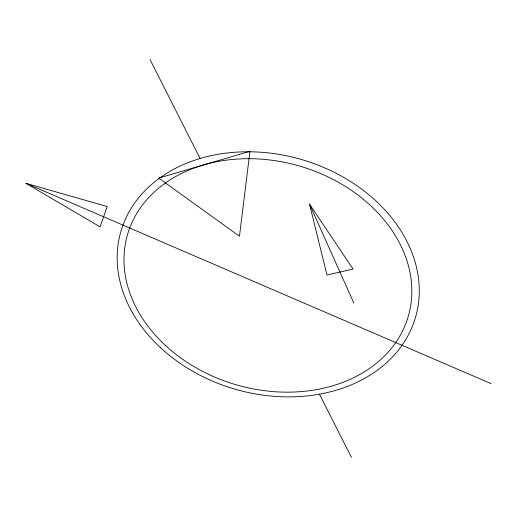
<?xml version="1.0" encoding="UTF-8"?>
<svg xmlns="http://www.w3.org/2000/svg" width="517" height="517" viewBox="0 0 517 517"><rect width="100%" height="100%" fill="white"/><g stroke="black" fill="none" stroke-linecap="round" stroke-linejoin="round"><path stroke-width="0.78" d="M25.85 183.296L107.213 206.522L100.111 226.873L25.85 183.296L491.15 383.666M309.496 204.079L353.072 269.027L326.99 275.05L309.496 204.079L353.828 303.007M150.053 59.623L200.118 158.499M319.441 394.174L351.444 457.377M249.95 151.307L239.474 236.243L158.719 178.087L249.95 151.307M160.503 347.695A153.439 119.543 16.3 0 0 413.781 322.679A153.439 119.543 16.3 0 0 230.388 152.631A153.439 119.543 16.3 0 0 160.503 347.695M165.763 345.737A146.208 113.856 16.3 0 0 406.789 320.967A146.208 113.856 16.3 0 0 231.164 159.572A146.208 113.856 16.3 0 0 165.763 345.737"/></g></svg>
